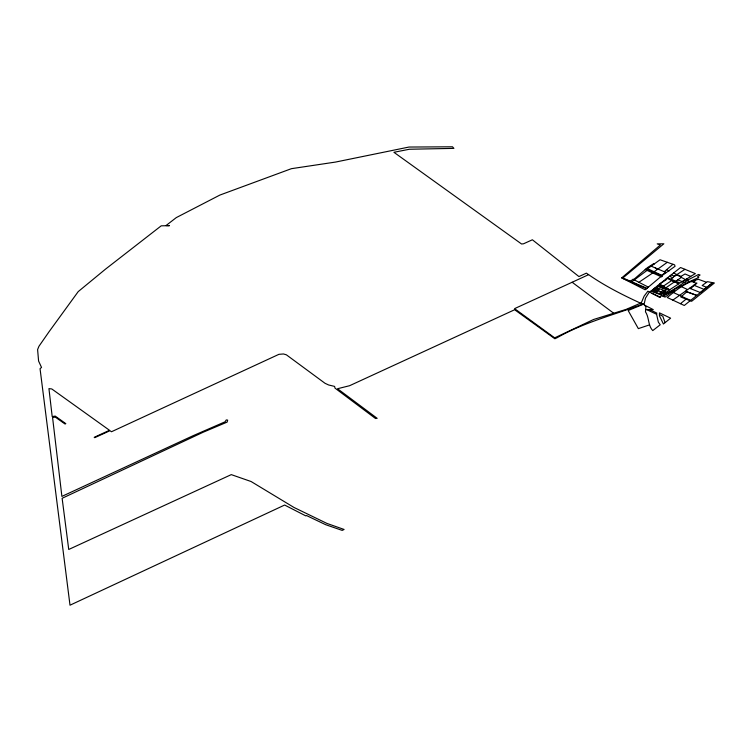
<?xml version="1.0" encoding="UTF-8"?>
<svg xmlns="http://www.w3.org/2000/svg" width="752" height="752" viewBox="0 0 752 752"><rect width="100%" height="100%" fill="white"/><g stroke="black" fill="none" stroke-linecap="round" stroke-linejoin="round"><path stroke-width="1.13" d="M659.457 314.477L659.448 315.784L663.414 323.999L670.605 318.171L659.466 312.86L659.457 314.477L662.822 316.235L665.05 322.608M649.578 324.855L638.345 328.624L628.155 310.529L643.627 304.118L645.93 306.844L645.47 311.826C649.352 317.588 647.81 325.4 652.755 330.607L660.209 324.779L658.329 322.082L656.505 313.941L656.872 313.123L649.643 309.58M662.192 275.514L675.042 266.311L674.629 264.873L660.059 259.76L647.613 268.708L662.192 275.514L645.188 289.802L621.707 277.883L660.369 244.983L657.229 243.874L663.837 243.798L622.844 278.005L647.058 288.326M650.884 291.118L662.051 295.32L659.786 297.454L649.719 292.143L659.231 284.341L669.628 289.802L678.877 283.758L671.771 280.487L663.029 286.343L669.628 289.802L663.762 293.9L662.7 293.468L661.055 294.944M663.565 286.127L659.438 284.181L667.466 277.808L671.122 279.227L674.318 276.266L684.959 269.31L695.374 273.615L690.609 276.398M664.27 271.707L672.937 264.281M689.575 288.223L690.515 288.599L696.907 283.072L672.824 300.123M654.409 290.357L656.346 288.636M654.484 291.889L655.753 290.77L653.808 290.037M655.894 290.921L657.84 289.191M656.205 292.528L659.325 289.755L654.851 288.072L652.915 289.793L657.389 291.475M662.258 287.913L663.029 287.226M659.184 293.656L662.315 290.874L665.294 291.992L663.358 293.722L660.369 292.594M661.863 293.158L663.809 291.438M690.515 288.599L700.281 292.528L712.68 282.677L707.5 281.662L706.551 282.291L698.495 279.34C686.548 281.699 676.386 289.896 667.24 297.501L684.273 305.481L712.68 282.677L714.4 282.996L691.633 301.298L680.814 297.012L686.83 291.804L696.7 295.357L685.392 291.287L686.83 291.804M630.411 281.248L633.175 279.152L633.851 279.406L647.594 267.505L653.883 263.529L654.4 263.943M680.457 303.695L686.67 298.666L690.571 300.33M667.466 277.808L680.551 267.524L684.959 269.31M661.704 275.279L665.614 272.28M631.736 281.831L647.04 270.4M654.296 271.613L667.297 262.298M672.241 291.832L665.106 297.087L662.672 296.213L664.702 294.248L674.751 290.037L672.241 291.832L671.216 291.268M706.551 282.291L702.171 285.516L706.786 287.367M691.06 281.539L693.523 282.009L695.6 280.543L694.698 280.205M672.993 289.915L688.202 279.81L698.533 274.471L700.065 275.016L697.574 276.83L698.787 277.61C686.698 282.179 675.992 289.614 663.762 293.9M665.858 287.847L674.572 281.765M671.122 279.227L675.841 281.22L681.35 277.385L685.533 279.669L690.768 276.473L685.034 273.972L680.466 276.689L676.687 274.884M634.256 279.876L638.899 282.282L653.657 272.356L661.685 276.04M659.438 284.181L666.601 279.481L665.764 279.161M663.189 296.401L670.981 291.372M688.202 279.81L686.538 279.058L680.071 282.959L675.841 281.22M682.224 281.643L685.533 279.669M680.889 276.445L677.082 274.649L674.318 276.266L671.301 274.753M572.14 282.254L588.609 274.668C605.501 286.39 623.981 295.611 642.631 304.118L644.257 303.554L645.517 298.112L649.39 291.964L647.867 291.184L644.097 296.203L641.287 302.859L626.059 309.41L593.629 319.468L554.675 337.845L514.556 308.64L572.14 282.254L613.895 313.377M642.631 304.118C613.914 314.947 584.06 322.317 557.204 337.667L554.854 338.776L514.659 309.73L349.586 385.71L337.526 388.728L377.184 418.338L375.511 418.507L334.969 388.088L334.631 386.415L328.605 384.968L325.024 383.294L286.362 354.803L283.457 353.966L278.917 354.333L111.465 431.751L110.008 430.708L94.696 437.683L94.188 437.326L109.501 430.285L51.803 388.963L48.936 388.615L52.198 416.58L55.225 416.091L65.828 423.658L65.029 424.015L55.253 417.069L52.584 417.604L61.89 496.405L193.17 435.671L225.092 421.797L226.258 419.917L227.659 420.114L227.132 422.116L203.143 432.25L62.125 498.294L68.733 549.477L231.278 474.625L251.083 481.515L294.004 507.468L326.904 523.411L344.115 529.464L342.188 530.395L325.663 524.689L306.487 515.524L305.791 515.881L284.632 505.043L70.002 605.2L40.044 368.677L41.539 367.446L38.596 361.063L37.6 349.567L38.963 346.258L48.936 331.905L78.217 291.607L105.524 269.131L161.219 225.826L169.388 225.675L166.023 225.553L176.306 217.591L219.885 195.069L291.428 168.674L335.542 162.065L409.013 147.044L452.497 146.8L453.926 148.379L409.426 149.244L393.907 152.289L521.568 243.996L523.561 243.78L532.378 239.775L578.937 276.567L586.381 273.145L588.609 274.668M645.667 309.533L653.272 309.617L644.408 305.039M686.839 280.769L689.546 281.408M651.881 293.28L660.19 297.068M656.571 287.574L665.247 290.827M658.141 290.808L661.13 291.926M660.529 292.556L662.474 293.289M704.192 289.426L693.776 285.196M677.834 279.829L686.369 283.354M646.523 288.749L621.707 277.883M651.147 266.17L666.272 272.553M669.449 276.257L672.805 277.695M686.67 298.666L673.031 292.359M645.207 269.583L661.572 276.905L662.315 276.332L646.034 268.859L653.657 272.356M666.883 278.278L678.877 283.758M673.548 272.995L677.082 274.649M681.744 286.832L687.403 289.482M646.513 309.542L656.628 314.28M666.498 269.686L669.148 270.946M693.523 282.009L696.314 283.41M638.899 282.282L648.478 287.198M679.47 285.61L680.786 286.409M655.312 267.919L657.314 269.376M680.466 276.689L681.35 277.385M658.169 286.155L652.539 291.156L661.215 294.408L666.845 289.417L658.169 286.155M659.448 285.882L658.677 286.568L665.84 289.257L666.61 288.571L659.448 285.882"/></g></svg>
